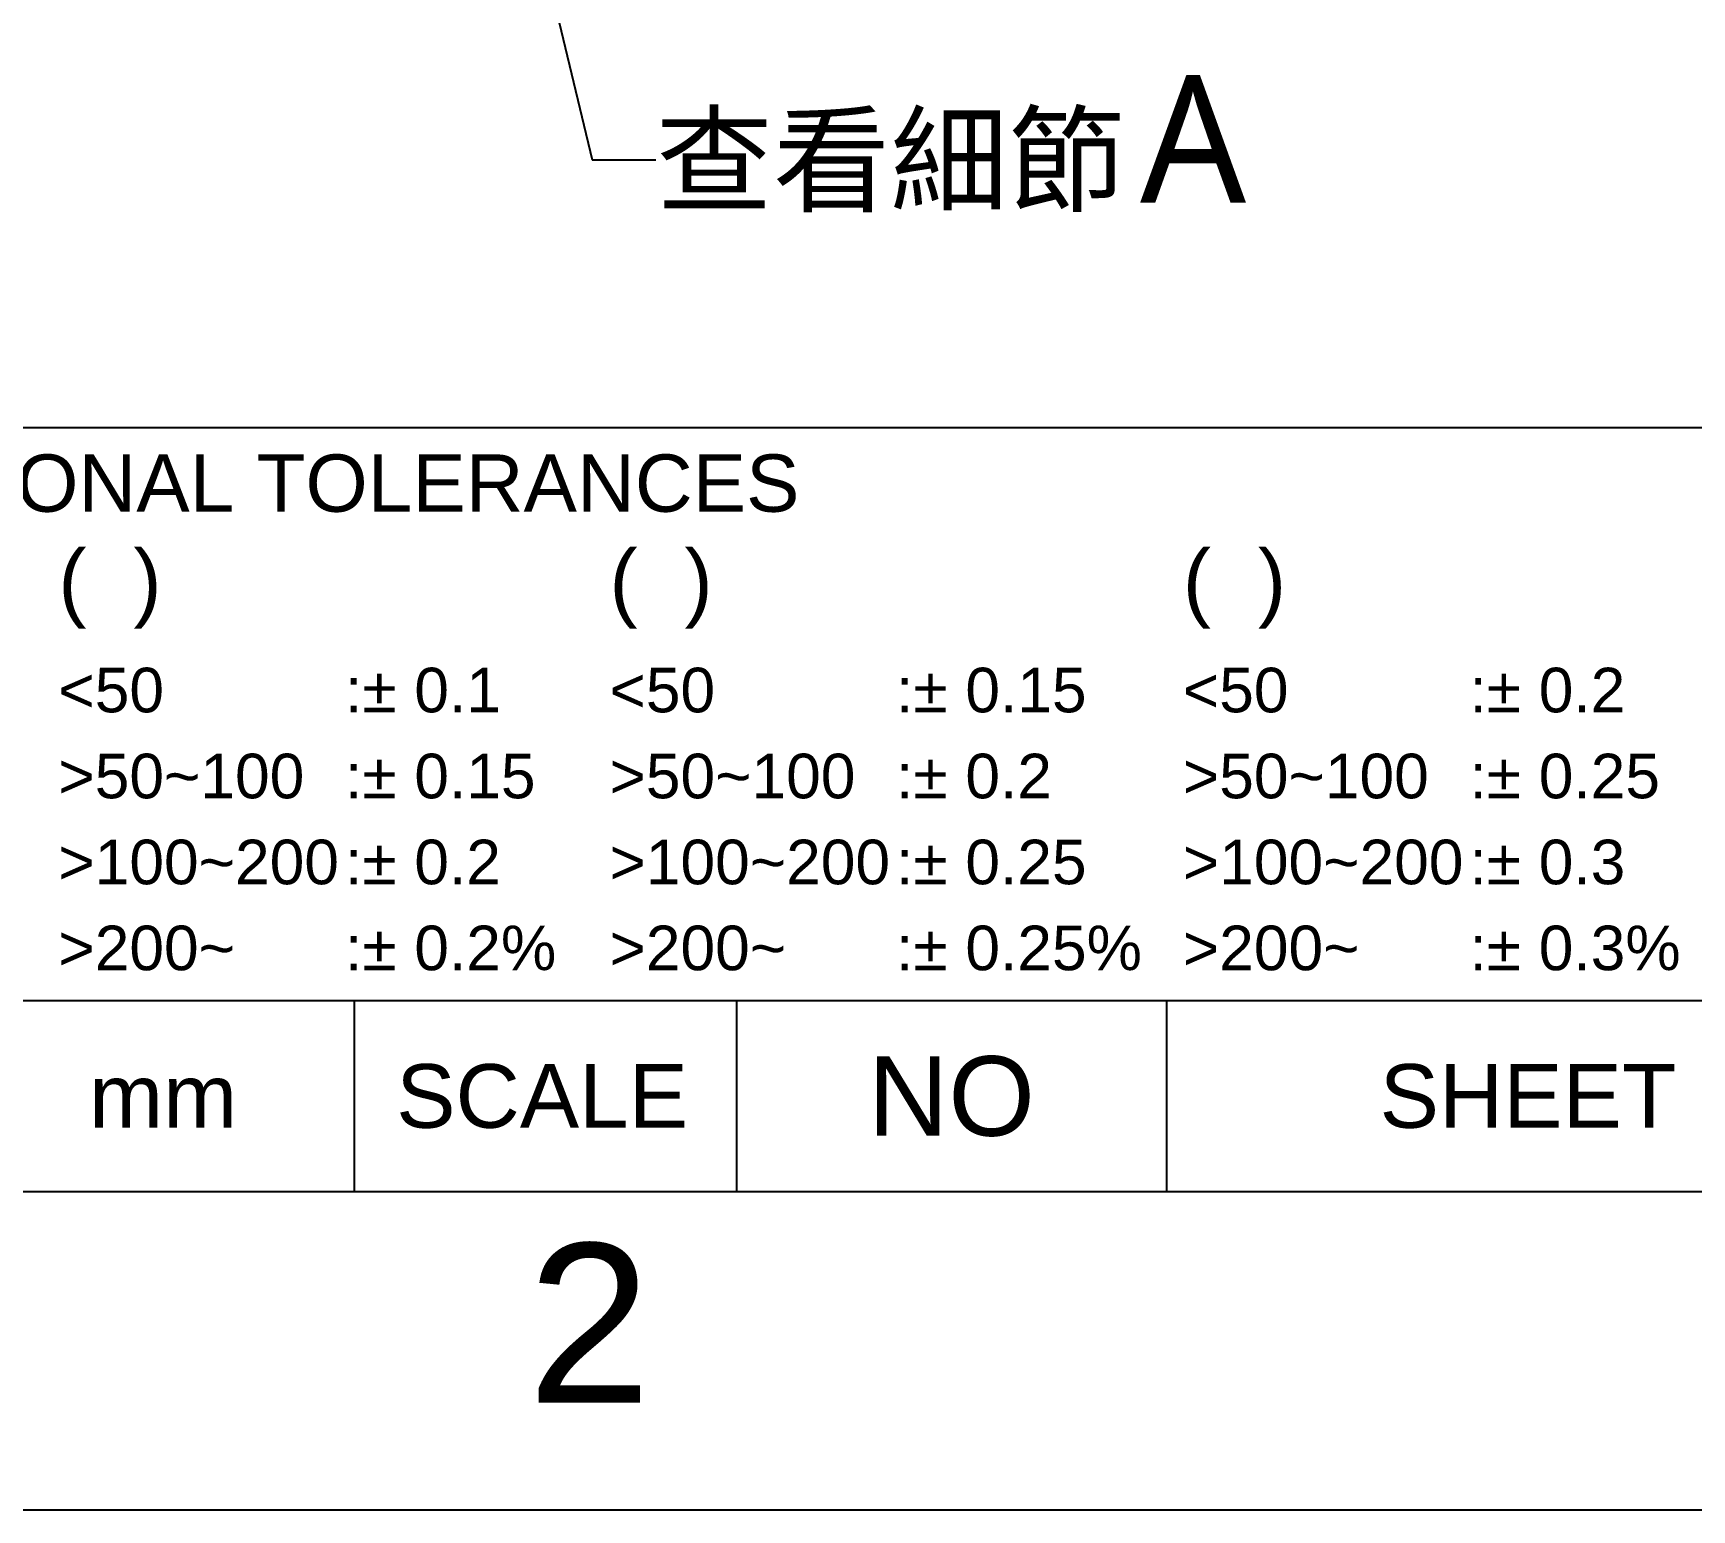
# Model space of a CAD drawing. Header units: millimetres. Extents: x -159 to 198, y 0 to 225.
# Drawn here: x 64.28 to 98.99, y 0 to 30.92 of the extents above; entities that cross this region are included whole.
import ezdxf
from ezdxf.enums import TextEntityAlignment as Align

# ---------------------------------------------------------------- set-up
doc = ezdxf.new("R2010")
doc.units = ezdxf.units.MM
doc.header["$LTSCALE"] = 10.89
doc.layers.get('0').update_dxf_attribs({"linetype": 'CONTINUOUS'})
doc.layers.add('12_COIN_DXF_FORMAT', color=7, linetype='CONTINUOUS')
doc.layers.add('12_COIN_DXF_TEXT', color=7, linetype='CONTINUOUS')
doc.styles.get("Standard").update_dxf_attribs({"font": ''})
doc.styles.add('TEXTSTYLE_2', font='arial.ttf')
doc.styles.add('TEXTSTYLE_3', font='arial.ttf')
doc.styles.get('Standard').set_extended_font_data('Microsoft JhengHei')
doc.dimstyles.get("Standard").update_dxf_attribs({"dimtxt": 1.8, "dimasz": 1.666667, "dimexe": 2, "dimexo": 1.5, "dimtad": 1, "dimzin": 0, "dimdsep": 46, "dimtxsty": 'Standard', "dimblk": '_FILLED', "dimblk1": '_FILLED', "dimblk2": '_FILLED', "dimcen": 0.09, "dimazin": 0, "dimtol": 1, "dimtp": 0.01, "dimtm": 0.01, "dimtfac": 1, "dimtofl": 0, "dimtmove": 0, "dimatfit": 3, "dimldrblk": '_FILLED', "dimfxl": 1, "dimtolj": 1, "dimtzin": 0, "dimarcsym": 0})

# ---------------------------------------------------------------- blocks, each defined once
blk = doc.blocks.new('_FILLED')
at = {"color": 0, "linetype": 'ByBlock'}
blk.add_solid([(0, 0), (-1, 0.12), (-1, -0.12)], dxfattribs=at)

msp = doc.modelspace()

# ---------------------------------------------------------------- linework, layer by layer
at = {"layer": '12_COIN_DXF_FORMAT', "color": 3, "linetype": 'Continuous'}
for p, q in [((8, 22.667), (191.333, 22.667)), ((56.333, 10.667), (109.333, 10.667)), ((56.667, 10.667), (186, 10.667)), ((71, 10.667), (71, 6.667)), ((79, 10.667), (79, 6.667)), ((88, 10.667), (88, 6.667)), ((8, 6.667), (191.333, 6.667)), ((56.333, 6.667), (109.333, 6.667))]:
    msp.add_line(p, q, dxfattribs=at)
at = {"layer": '12_COIN_DXF_FORMAT', "color": 4, "linetype": 'Continuous'}
msp.add_line((0, 0), (198, 0), dxfattribs=at)

# ---------------------------------------------------------------- texts
at = {"layer": '12_COIN_DXF_FORMAT', "color": 2, "linetype": 'Continuous', "style": 'TEXTSTYLE_2'}
for s, height, p in [(' DIMENSIONAL TOLERANCES', 1.2, (56.475, 20.9)), ('(  )', 1.2667, (64.808, 18.833)), ('(  )', 1.2667, (76.342, 18.833)), ('(  )', 1.2667, (88.342, 18.833)), ('<50', 0.9333, (64.808, 16.7)), (':', 0.933, (70.808, 16.7)), ('%%p', 0.9333, (71.169, 16.7)), ('0.1', 0.9333, (72.258, 16.7)), ('<50', 0.9333, (76.342, 16.7)), (':', 0.933, (82.342, 16.7)), ('%%p', 0.9333, (82.703, 16.7)), ('0.15', 0.9333, (83.791, 16.7)), ('<50', 0.9333, (88.342, 16.7)), (':', 0.933, (94.342, 16.7)), ('%%p', 0.9333, (94.703, 16.7)), ('0.2', 0.9333, (95.791, 16.7)), ('>50~100', 0.9333, (64.808, 14.9)), ('%%p', 0.9333, (71.169, 14.9)), ('0.15', 0.9333, (72.258, 14.9)), ('>50~100', 0.9333, (76.342, 14.9)), ('%%p', 0.9333, (82.703, 14.9)), ('0.2', 0.9333, (83.791, 14.9)), ('>50~100', 0.9333, (88.342, 14.9)), ('%%p', 0.9333, (94.703, 14.9)), ('0.25', 0.9333, (95.791, 14.9)), (':', 0.933, (70.808, 14.9)), (':', 0.933, (82.342, 14.9)), (':', 0.933, (94.342, 14.9)), ('>100~200', 0.9333, (64.808, 13.1)), ('%%p', 0.9333, (71.169, 13.1)), ('0.2', 0.9333, (72.258, 13.1)), ('>100~200', 0.9333, (76.342, 13.1)), ('%%p', 0.9333, (82.703, 13.1)), ('0.25', 0.9333, (83.791, 13.1)), ('>100~200', 0.9333, (88.342, 13.1)), ('%%p', 0.9333, (94.703, 13.1)), ('0.3', 0.9333, (95.791, 13.1)), (':', 0.933, (70.808, 13.1)), (':', 0.933, (82.342, 13.1)), (':', 0.933, (94.342, 13.1)), ('>200~', 0.9333, (64.808, 11.3)), ('0.2%', 0.9333, (72.258, 11.3)), ('>200~', 0.9333, (76.342, 11.3)), ('0.25%', 0.9333, (83.791, 11.3)), ('>200~', 0.9333, (88.342, 11.3)), ('0.3%', 0.9333, (95.791, 11.3)), (':', 0.933, (70.808, 11.3)), ('%%p', 0.9333, (71.169, 11.3)), (':', 0.933, (82.342, 11.3)), ('%%p', 0.9333, (82.703, 11.3)), (':', 0.933, (94.342, 11.3)), ('%%p', 0.9333, (94.703, 11.3))]:
    msp.add_text(s, height=height, dxfattribs=at).set_placement(p)
at = {"layer": '12_COIN_DXF_FORMAT', "color": 2, "linetype": 'Continuous'}
for s, height, style, p in [('NO', 1.6667, 'TEXTSTYLE_2', (83.5, 7.833)), ('mm', 1.3333, 'TEXTSTYLE_2', (67, 8)), ('SCALE', 1.3333, 'TEXTSTYLE_2', (74.933, 8)), ('SHEET ', 1.3333, 'TEXTSTYLE_3', (95.824, 8)), ('2', 3.333, 'TEXTSTYLE_2', (75.918, 2.244))]:
    msp.add_text(s, height=height, dxfattribs=dict(at, style=style)).set_placement(p, align=Align.CENTER)
at = {"layer": '12_COIN_DXF_TEXT', "color": 2, "linetype": 'Continuous'}
for s, height, p in [('A', 2.667, (87.448, 27.37)), ('查看細節 ', 1.8, (77.31, 27.37))]:
    msp.add_text(s, height=height, dxfattribs=at).set_placement(p)

# ---------------------------------------------------------------- leaders
msp.add_leader([(70.49, 51.181), (75.977, 28.27), (77.31, 28.27)], dimstyle='Standard', override={"dimtad": 0}, dxfattribs=at)

doc.saveas('drawing.dxf')
